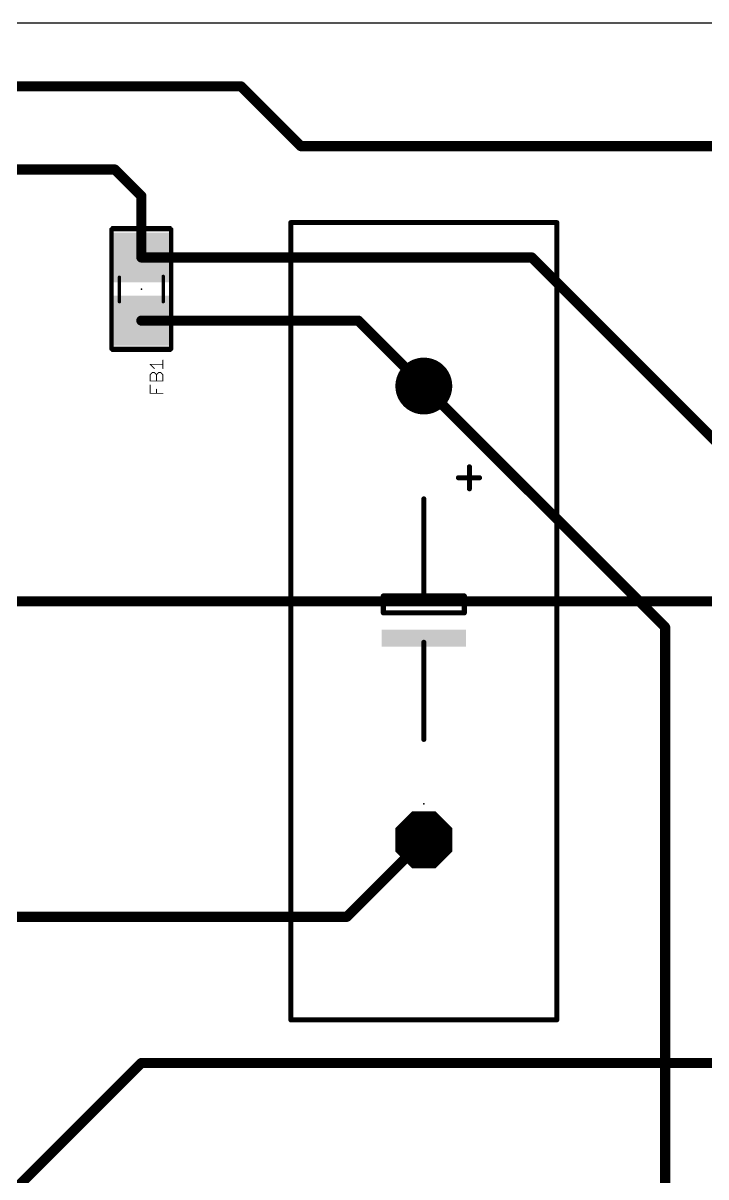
# Model space of a CAD drawing. Extents: x 0 to 100, y -7 to 67.
# Drawn here: x 32.24 to 52.79, y 31.97 to 66.71 of the extents above; entities that cross this region are included whole.
import ezdxf

# ---------------------------------------------------------------- set-up
doc = ezdxf.new("R2010")
doc.units = 0
for name, color, linetype in [('1', 12, 'CONTINUOUS'), ('16', 132, 'CONTINUOUS'), ('17', 110, 'CONTINUOUS'), ('20', 31, 'CONTINUOUS'), ('21', 253, 'CONTINUOUS'), ('23', 53, 'CONTINUOUS'), ('25', 253, 'CONTINUOUS'), ('29', 253, 'CONTINUOUS'), ('30', 253, 'CONTINUOUS'), ('39', 12, 'CONTINUOUS'), ('44', 253, 'CONTINUOUS'), ('51', 253, 'CONTINUOUS')]:
    doc.layers.add(name, color=color, linetype=linetype)

# ---------------------------------------------------------------- blocks, each defined once
blk = doc.blocks.new('RECT')
blk.add_solid([(-0.5, -0.5), (0.5, -0.5), (-0.5, 0.5), (0.5, 0.5)])
blk = doc.blocks.new('ROUNDP')
at = {"const_width": 0.5}
blk.add_lwpolyline([(0, -0.25, 1), (0, 0.25, 1), (0, -0.25)], format="xyb", dxfattribs=at)
blk = doc.blocks.new('OCTAGONP')
at = {"const_width": 0.5}
blk.add_lwpolyline([(-0.25, -0.1036), (-0.25, 0.1036), (-0.1036, 0.25), (0.1036, 0.25), (0.25, 0.1036), (0.25, -0.1036), (0.1036, -0.25), (-0.1036, -0.25), (-0.25, -0.1036), (-0.25, 0.1036)], dxfattribs=at)

msp = doc.modelspace()

# ---------------------------------------------------------------- linework, layer by layer
at = {"layer": '1', "const_width": 0.3048}
for points in [[(38.8, 64.8), (26, 64.8)], [(40.6, 63), (38.8, 64.8)], [(40.6, 63), (78.5, 63)], [(30.2, 62.3), (35, 62.3)], [(35, 62.3), (35.8, 61.5)], [(35.8, 61.5), (35.8, 59.65)], [(35.8, 59.65), (47.55, 59.65)], [(47.55, 59.65), (53.3, 53.9)], [(35.8, 57.75), (42.33, 57.75)], [(42.33, 57.75), (44.3, 55.78)], [(51.5622, 48.5178), (44.3, 55.78)], [(51.5622, 12.9652), (51.5622, 48.5178)], [(41.98, 39.8), (44.3, 42.12)], [(29.589, 39.8), (41.98, 39.8)]]:
    msp.add_lwpolyline(points, dxfattribs=at)
at = {"layer": '1', "const_width": 0.1524}
for points in [[(38.8539, 64.8539, 1), (38.7461, 64.7461)], [(38.8, 64.7238, 1), (38.8, 64.8762)], [(40.6, 63.0762, 1), (40.6, 62.9238)], [(40.5461, 62.9461, 1), (40.6539, 63.0539)], [(35.0539, 62.3539, 1), (34.9461, 62.2461)], [(35, 62.2238, 1), (35, 62.3762)], [(35.8762, 61.5, 1), (35.7238, 61.5)], [(35.7461, 61.4461, 1), (35.8539, 61.5539)], [(35.8, 59.7262, 1), (35.8, 59.5738)], [(47.6039, 59.7039, 1), (47.4961, 59.5961)], [(47.55, 59.5738, 1), (47.55, 59.7262)], [(35.7238, 59.65, 1), (35.8762, 59.65)], [(35.8, 57.8262, 1), (35.8, 57.6738)], [(42.3839, 57.8039, 1), (42.2761, 57.6961)], [(42.33, 57.6738, 1), (42.33, 57.8262)], [(44.3539, 55.8339, 1), (44.2461, 55.7261)], [(44.2461, 55.7261, 1), (44.3539, 55.8339)], [(51.6384, 48.5178, 1), (51.486, 48.5178)], [(51.5084, 48.4639, 1), (51.6161, 48.5716)], [(44.3539, 42.0661, 1), (44.2461, 42.1739)], [(41.98, 39.7238, 1), (41.98, 39.8762)], [(41.9261, 39.8539, 1), (42.0339, 39.7461)]]:
    msp.add_lwpolyline(points, format="xyb", dxfattribs=at)
at = {"layer": '16', "const_width": 0.3048}
for points in [[(59.2, 49.3), (12.2, 49.3)], [(35.8, 35.4), (27.2, 26.8)], [(64.1, 35.4), (35.8, 35.4)]]:
    msp.add_lwpolyline(points, dxfattribs=at)
at = {"layer": '16', "const_width": 0.1524}
for points in [[(35.8, 35.4762, 1), (35.8, 35.3238)], [(35.8539, 35.3461, 1), (35.7461, 35.4539)]]:
    msp.add_lwpolyline(points, format="xyb", dxfattribs=at)
at = {"layer": '20'}
msp.add_line((100.2561, 66.706), (0.0561, 66.706), dxfattribs=at)
at = {"layer": '21'}
for points, const_width in [([(34.9318, 60.5, 1), (34.8682, 60.5)], 0.0635), ([(34.9, 60.5318, 1), (34.9, 60.4682)], 0.0635), ([(36.7318, 60.5, 1), (36.6683, 60.5)], 0.0635), ([(36.7, 60.4682, 1), (36.7, 60.5318)], 0.0635), ([(40.3381, 60.7, 1), (40.2619, 60.7)], 0.0762), ([(40.3, 60.7381, 1), (40.3, 60.6619)], 0.0762), ([(48.3381, 60.7, 1), (48.2619, 60.7)], 0.0762), ([(48.3, 60.6619, 1), (48.3, 60.7381)], 0.0762), ([(34.9, 56.9318, 1), (34.9, 56.8683)], 0.0635), ([(36.7, 56.8683, 1), (36.7, 56.9318)], 0.0635), ([(34.8682, 56.9, 1), (34.9318, 56.9)], 0.0635), ([(36.6683, 56.9, 1), (36.7318, 56.9)], 0.0635), ([(45.7097, 53.3482, 1), (45.6335, 53.3482)], 0.0762), ([(45.3414, 53.0561, 1), (45.3414, 52.9799)], 0.0762), ([(45.9764, 52.9799, 1), (45.9764, 53.0561)], 0.0762), ([(44.3381, 52.383, 1), (44.2619, 52.383)], 0.0762), ([(45.6335, 52.6878, 1), (45.7097, 52.6878)], 0.0762), ([(43.0808, 49.5001, 1), (43.0808, 49.4239)], 0.0762), ([(43.1189, 49.462, 1), (43.0427, 49.462)], 0.0762), ([(44.3, 49.5001, 1), (44.3, 49.4239)], 0.0762), ([(44.2619, 49.462, 1), (44.3381, 49.462)], 0.0762), ([(44.3, 49.4239, 1), (44.3, 49.5001)], 0.0762), ([(45.5573, 49.462, 1), (45.4811, 49.462)], 0.0762), ([(45.5192, 49.4239, 1), (45.5192, 49.5001)], 0.0762), ([(43.0808, 48.9921, 1), (43.0808, 48.9159)], 0.0762), ([(43.0427, 48.954, 1), (43.1189, 48.954)], 0.0762), ([(45.4811, 48.954, 1), (45.5573, 48.954)], 0.0762), ([(45.5192, 48.9159, 1), (45.5192, 48.9921)], 0.0762), ([(44.3381, 48.065, 1), (44.2619, 48.065)], 0.0762), ([(44.2619, 45.144, 1), (44.3381, 45.144)], 0.0762), ([(40.3, 36.7381, 1), (40.3, 36.6619)], 0.0762), ([(40.2619, 36.7, 1), (40.3381, 36.7)], 0.0762), ([(48.2619, 36.7, 1), (48.3381, 36.7)], 0.0762), ([(48.3, 36.6619, 1), (48.3, 36.7381)], 0.0762)]:
    msp.add_lwpolyline(points, format="xyb", dxfattribs=dict(at, const_width=const_width))
for points, const_width in [([(34.9, 56.9), (34.9, 60.5)], 0.127), ([(34.9, 60.5), (36.7, 60.5)], 0.127), ([(36.7, 60.5), (36.7, 56.9)], 0.127), ([(40.3, 36.7), (40.3, 60.7)], 0.1524), ([(40.3, 60.7), (48.3, 60.7)], 0.1524), ([(48.3, 60.7), (48.3, 36.7)], 0.1524), ([(36.7, 56.9), (34.9, 56.9)], 0.127), ([(45.6716, 52.6878), (45.6716, 53.3482)], 0.1524), ([(45.9764, 53.018), (45.3414, 53.018)], 0.1524), ([(44.3, 52.383), (44.3, 49.462)], 0.1524), ([(44.3, 49.462), (43.0808, 49.462)], 0.1524), ([(43.0808, 49.462), (43.0808, 48.954)], 0.1524), ([(45.5192, 49.462), (44.3, 49.462)], 0.1524), ([(45.5192, 48.954), (45.5192, 49.462)], 0.1524), ([(43.0808, 48.954), (45.5192, 48.954)], 0.1524), ([(44.3, 48.065), (44.3, 45.144)], 0.1524), ([(48.3, 36.7), (40.3, 36.7)], 0.1524)]:
    msp.add_lwpolyline(points, dxfattribs=dict(at, const_width=const_width))
at = {"layer": '23'}
for p in [(35.8, 58.7), (44.3, 43.2)]:
    msp.add_point(p, dxfattribs=at)
at = {"layer": '25', "const_width": 0.0254}
for points in [[(36.1935, 56.3065), (36.0664, 56.4336)], [(36.0664, 56.4336), (36.4477, 56.4336)], [(36.4477, 56.3065), (36.4477, 56.5607)], [(36.0664, 56.1229), (36.1299, 56.1865)], [(36.0664, 55.9323), (36.0664, 56.1229)], [(36.4477, 55.9323), (36.0664, 55.9323)], [(36.1299, 56.1865), (36.1935, 56.1865)], [(36.1935, 56.1865), (36.257, 56.1229)], [(36.257, 56.1229), (36.3206, 56.1865)], [(36.257, 55.9323), (36.257, 56.1229)], [(36.3206, 56.1865), (36.3841, 56.1865)], [(36.3841, 56.1865), (36.4477, 56.1229)], [(36.4477, 56.1229), (36.4477, 55.9323)], [(36.0664, 55.5581), (36.0664, 55.8123)], [(36.257, 55.5581), (36.257, 55.6852)], [(36.4477, 55.5581), (36.0664, 55.5581)]]:
    msp.add_lwpolyline(points, dxfattribs=at)
at = {"layer": '25', "const_width": 0.0127}
for points in [[(36.0709, 56.4381, 1), (36.0619, 56.4291)], [(36.0664, 56.4399, 1), (36.0664, 56.4272)], [(36.189, 56.302, 1), (36.198, 56.311)], [(36.4541, 56.5607, 1), (36.4414, 56.5607)], [(36.4414, 56.3065, 1), (36.4541, 56.3065)], [(36.4477, 56.4272, 1), (36.4477, 56.4399)], [(36.0727, 56.1229, 1), (36.06, 56.1229)], [(36.0619, 56.1274, 1), (36.0709, 56.1185)], [(36.0664, 55.9386, 1), (36.0664, 55.9259)], [(36.06, 55.9323, 1), (36.0727, 55.9323)], [(36.1299, 56.1928, 1), (36.1299, 56.1802)], [(36.1344, 56.182, 1), (36.1254, 56.191)], [(36.198, 56.191, 1), (36.189, 56.182)], [(36.1935, 56.1802, 1), (36.1935, 56.1928)], [(36.2525, 56.1274, 1), (36.2615, 56.1185)], [(36.2634, 56.1229, 1), (36.2507, 56.1229)], [(36.2507, 55.9323, 1), (36.2634, 55.9323)], [(36.2525, 56.1185, 1), (36.2615, 56.1274)], [(36.3206, 56.1928, 1), (36.3206, 56.1802)], [(36.3251, 56.182, 1), (36.3161, 56.191)], [(36.3886, 56.191, 1), (36.3797, 56.182)], [(36.3841, 56.1802, 1), (36.3841, 56.1928)], [(36.4541, 56.1229, 1), (36.4414, 56.1229)], [(36.4414, 55.9323, 1), (36.4541, 55.9323)], [(36.4432, 56.1185, 1), (36.4522, 56.1274)], [(36.4477, 55.9259, 1), (36.4477, 55.9386)], [(36.0727, 55.8123, 1), (36.06, 55.8123)], [(36.2634, 55.6852, 1), (36.2507, 55.6852)], [(36.0664, 55.5644, 1), (36.0664, 55.5517)], [(36.06, 55.5581, 1), (36.0727, 55.5581)], [(36.2507, 55.5581, 1), (36.2634, 55.5581)], [(36.4477, 55.5517, 1), (36.4477, 55.5644)]]:
    msp.add_lwpolyline(points, format="xyb", dxfattribs=at)
at = {"layer": '39', "const_width": 0.0508}
for points in [[(34.917, 56.827), (34.917, 60.573)], [(34.917, 60.573), (36.683, 60.573)], [(36.683, 60.573), (36.683, 56.827)], [(36.683, 56.827), (34.917, 56.827)]]:
    msp.add_lwpolyline(points, dxfattribs=at)
at = {"layer": '39', "const_width": 0.0254}
for points in [[(34.9297, 60.573, 1), (34.9043, 60.573)], [(34.917, 60.5857, 1), (34.917, 60.5603)], [(36.6957, 60.573, 1), (36.6703, 60.573)], [(36.683, 60.5603, 1), (36.683, 60.5857)], [(34.917, 56.8397, 1), (34.917, 56.8143)], [(34.9043, 56.827, 1), (34.9297, 56.827)], [(36.6703, 56.827, 1), (36.6957, 56.827)], [(36.683, 56.8143, 1), (36.683, 56.8397)]]:
    msp.add_lwpolyline(points, format="xyb", dxfattribs=at)
at = {"layer": '44'}
for centre in [(44.3, 55.78), (44.3, 42.12)]:
    msp.add_circle(centre, 0.5, dxfattribs=at)
at = {"layer": '51', "const_width": 0.1016}
for points in [[(35.14, 59.056), (35.14, 58.319)], [(36.46, 59.081), (36.46, 58.319)]]:
    msp.add_lwpolyline(points, dxfattribs=at)
at = {"layer": '51', "const_width": 0.0508}
for points in [[(35.1654, 59.056, 1), (35.1146, 59.056)], [(36.4854, 59.081, 1), (36.4346, 59.081)], [(35.1146, 58.319, 1), (35.1654, 58.319)], [(36.4346, 58.319, 1), (36.4854, 58.319)]]:
    msp.add_lwpolyline(points, format="xyb", dxfattribs=at)

# ---------------------------------------------------------------- block references
at = {"layer": '1', "xscale": 1.3, "yscale": 1.5, "rotation": 270}
for p in [(35.8, 59.65), (35.8, 57.75)]:
    msp.add_blockref('RECT', p, dxfattribs=at)
at = {"layer": '17', "xscale": 1.508, "yscale": 1.508, "rotation": 270}
for name, p in [('ROUNDP', (44.3, 55.78)), ('ROUNDP', (44.3, 55.78)), ('OCTAGONP', (44.3, 42.12)), ('OCTAGONP', (44.3, 42.12))]:
    msp.add_blockref(name, p, dxfattribs=at)
at = {"layer": '21', "xscale": 0.508, "yscale": 2.54, "rotation": 270}
msp.add_blockref('RECT', (44.3, 48.192), dxfattribs=at)
at = {"layer": '29', "rotation": 270}
for name, p, xscale, yscale in [('RECT', (35.8, 59.65), 1.5032, 1.7032), ('RECT', (35.8, 57.75), 1.5032, 1.7032), ('ROUNDP', (44.3, 55.78), 1.7112, 1.7112), ('OCTAGONP', (44.3, 42.12), 1.7112, 1.7112)]:
    msp.add_blockref(name, p, dxfattribs=dict(at, xscale=xscale, yscale=yscale))
at = {"layer": '30', "xscale": 1.7112, "yscale": 1.7112, "rotation": 270}
for name, p in [('ROUNDP', (44.3, 55.78)), ('OCTAGONP', (44.3, 42.12))]:
    msp.add_blockref(name, p, dxfattribs=at)
at = {"layer": '51', "xscale": 0.7501, "yscale": 1.4501, "rotation": 270}
for p in [(35.8011, 59.4171), (35.8011, 57.9694)]:
    msp.add_blockref('RECT', p, dxfattribs=at)

doc.saveas('drawing.dxf')
